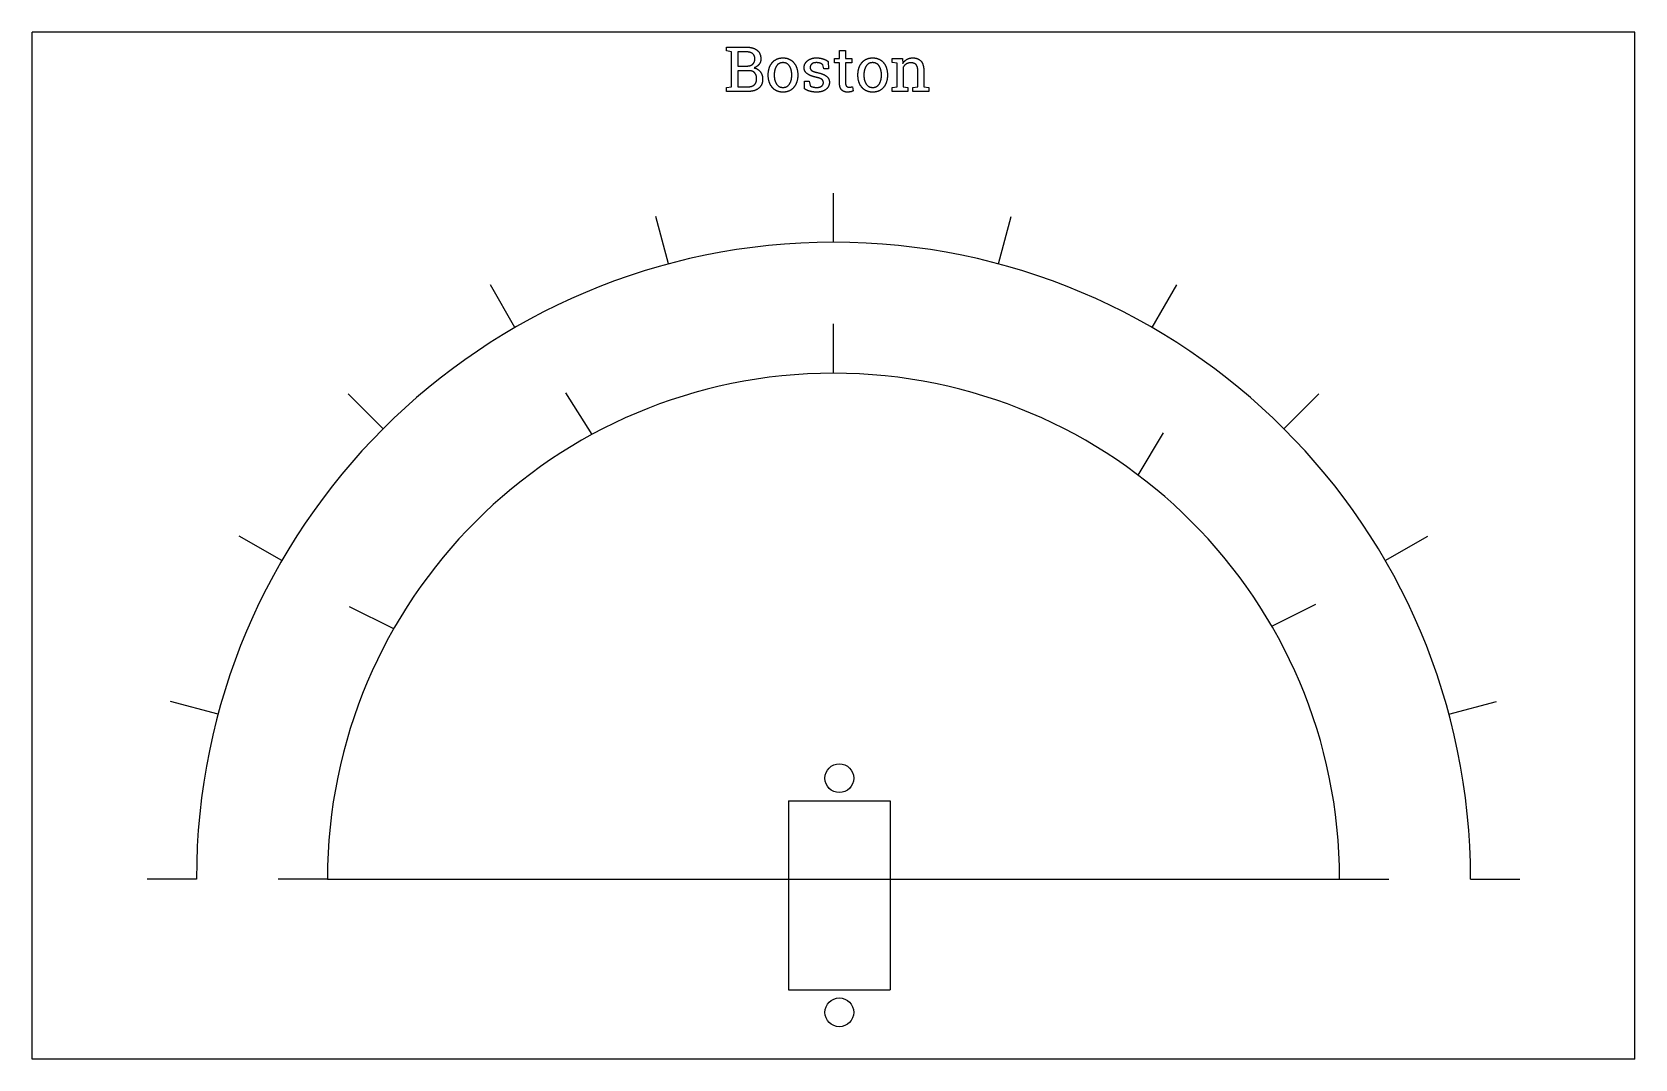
# Model space of a CAD drawing. Extents: x -74 to 121, y -71 to 54.
import ezdxf

# ---------------------------------------------------------------- set-up
doc = ezdxf.new("R2010")
doc.units = 0
doc.layers.add('MODELSKETCH_VISIBLE', color=7, linetype='CONTINUOUS')

msp = doc.modelspace()

# ---------------------------------------------------------------- linework, layer by layer
at = {"layer": 'MODELSKETCH_VISIBLE'}
for p, q in [((120.56, 53.94), (-74.44, 53.94)), ((-74.44, -71.06), (-74.44, 53.94)), ((120.56, -71.06), (120.56, 53.94)), ((10.06, 52.11), (10.66, 52.11)), ((10.06, 51.64), (10.06, 52.11)), ((10.66, 51.53), (10.06, 51.64)), ((10.66, 52.11), (12.43, 52.11)), ((10.66, 47.28), (10.66, 51.53)), ((11.4, 51.53), (11.4, 49.81)), ((12.43, 51.53), (11.4, 51.53)), ((23.16, 50.18), (23.16, 50.72)), ((23.16, 50.72), (23.79, 50.72)), ((23.79, 50.72), (23.79, 51.69)), ((23.79, 51.69), (24.52, 51.69)), ((24.52, 51.69), (24.52, 50.72)), ((24.52, 50.72), (25.28, 50.72)), ((25.28, 50.72), (25.28, 50.18)), ((30.18, 50.25), (30.18, 50.72)), ((30.18, 50.72), (31.44, 50.72)), ((31.44, 50.72), (31.49, 50.13)), ((11.4, 49.81), (12.61, 49.81)), ((12.77, 49.24), (11.4, 49.24)), ((11.4, 49.24), (11.4, 47.28)), ((15.12, 48.67), (15.12, 48.75)), ((15.85, 48.75), (15.85, 48.67)), ((17.98, 48.67), (17.98, 48.75)), ((18.71, 48.75), (18.71, 48.67)), ((21.9, 49.46), (21.78, 49.94)), ((22.45, 49.46), (21.9, 49.46)), ((22.41, 50.35), (22.45, 49.46)), ((23.79, 50.18), (23.16, 50.18)), ((23.79, 47.74), (23.79, 50.18)), ((25.28, 50.18), (24.52, 50.18)), ((24.52, 50.18), (24.52, 47.74)), ((26.03, 48.67), (26.03, 48.75)), ((26.76, 48.75), (26.76, 48.67)), ((28.89, 48.67), (28.89, 48.75)), ((29.62, 48.75), (29.62, 48.67)), ((30.79, 50.15), (30.18, 50.25)), ((30.79, 47.28), (30.79, 50.15)), ((31.52, 49.64), (31.52, 47.28)), ((33.31, 47.28), (33.31, 49.23)), ((34.04, 49.24), (34.04, 47.28)), ((10.06, 47.18), (10.66, 47.28)), ((10.06, 46.71), (10.06, 47.18)), ((11.4, 47.28), (12.66, 47.28)), ((19.53, 47.04), (19.53, 47.96)), ((19.53, 47.96), (20.08, 47.96)), ((20.08, 47.96), (20.22, 47.42)), ((25.37, 47.28), (25.47, 46.79)), ((30.18, 47.18), (30.79, 47.28)), ((30.18, 46.71), (30.18, 47.18)), ((31.52, 47.28), (32.12, 47.18)), ((32.12, 47.18), (32.12, 46.71)), ((32.71, 47.18), (33.31, 47.28)), ((32.71, 46.71), (32.71, 47.18)), ((34.04, 47.28), (34.65, 47.18)), ((34.65, 47.18), (34.65, 46.71)), ((12.66, 46.71), (10.06, 46.71)), ((32.12, 46.71), (30.18, 46.71)), ((34.65, 46.71), (32.71, 46.71)), ((23.06, 28.35), (23.06, 34.35)), ((3, 25.71), (1.45, 31.5)), ((43.12, 25.71), (44.67, 31.5)), ((-15.69, 17.97), (-18.69, 23.16)), ((61.81, 17.97), (64.81, 23.16)), ((23.06, 12.41), (23.06, 18.41)), ((-31.74, 5.65), (-35.99, 9.89)), ((-6.29, 4.96), (-9.51, 10.02)), ((77.86, 5.65), (82.1, 9.89)), ((60.12, 0), (63.21, 5.14)), ((-44.06, -10.4), (-49.26, -7.4)), ((90.17, -10.4), (95.37, -7.4)), ((-30.45, -18.71), (-35.82, -16.03)), ((76.38, -18.39), (81.74, -15.7)), ((-51.8, -29.09), (-57.6, -27.54)), ((97.92, -29.09), (103.71, -27.54)), ((17.57, -39.63), (17.57, -62.63)), ((17.57, -39.63), (29.97, -39.63)), ((29.97, -39.63), (29.97, -62.63)), ((-54.44, -49.15), (-60.44, -49.15)), ((-38.5, -49.15), (-44.5, -49.15)), ((-38.5, -49.15), (84.62, -49.15)), ((84.62, -49.15), (90.62, -49.15)), ((100.56, -49.15), (106.56, -49.15)), ((17.57, -62.63), (29.97, -62.63)), ((120.56, -71.06), (-74.44, -71.06))]:
    msp.add_line(p, q, dxfattribs=at)
for centre in [(23.77, -36.88), (23.77, -65.38)]:
    msp.add_circle(centre, 1.75, dxfattribs=at)
for radius in [77.5, 61.56]:
    msp.add_arc((23.06, -49.15), radius, 0, 180, dxfattribs=at)
for points in [[(12.43, 52.11), (13.27, 52.11), (13.75, 51.74)], [(13.22, 51.32), (12.94, 51.53), (12.43, 51.53)], [(13.49, 50.66), (13.49, 51.1), (13.22, 51.32)], [(13.75, 51.74), (14.22, 51.38), (14.22, 50.65)], [(15.6, 50.22), (16.08, 50.8), (16.91, 50.8)], [(16.91, 50.8), (17.74, 50.8), (18.22, 50.22)], [(19.9, 50.45), (20.32, 50.8), (20.98, 50.8)], [(20.98, 50.8), (21.44, 50.8), (21.8, 50.68)], [(26.51, 50.22), (27, 50.8), (27.82, 50.8)], [(27.82, 50.8), (28.65, 50.8), (29.14, 50.22)], [(31.99, 50.62), (32.29, 50.8), (32.68, 50.8)], [(32.68, 50.8), (33.33, 50.8), (33.69, 50.42)], [(12.61, 49.81), (13.01, 49.82), (13.25, 50.05)], [(13.48, 48.97), (13.24, 49.24), (12.77, 49.24)], [(13.25, 50.05), (13.49, 50.27), (13.49, 50.66)], [(14, 50.01), (13.77, 49.72), (13.39, 49.58)], [(13.39, 49.58), (13.88, 49.48), (14.16, 49.11)], [(13.71, 48.23), (13.71, 48.7), (13.48, 48.97)], [(14.22, 50.65), (14.22, 50.29), (14, 50.01)], [(14.16, 49.11), (14.44, 48.73), (14.44, 48.23)], [(15.12, 48.75), (15.12, 49.64), (15.6, 50.22)], [(16.12, 49.8), (15.85, 49.38), (15.85, 48.75)], [(16.91, 50.22), (16.38, 50.22), (16.12, 49.8)], [(17.71, 49.8), (17.43, 50.22), (16.91, 50.22)], [(17.98, 48.75), (17.98, 49.38), (17.71, 49.8)], [(18.22, 50.22), (18.71, 49.65), (18.71, 48.75)], [(19.48, 49.62), (19.48, 50.11), (19.9, 50.45)], [(19.85, 48.88), (19.48, 49.15), (19.48, 49.62)], [(20.95, 48.44), (20.22, 48.6), (19.85, 48.88)], [(20.41, 50.05), (20.22, 49.88), (20.22, 49.64)], [(20.22, 49.64), (20.22, 49.4), (20.38, 49.27)], [(20.38, 49.27), (20.55, 49.13), (21.06, 49.02)], [(20.98, 50.22), (20.59, 50.22), (20.41, 50.05)], [(21.44, 50.15), (21.24, 50.22), (20.98, 50.22)], [(21.06, 49.02), (21.82, 48.86), (22.19, 48.58)], [(21.78, 49.94), (21.64, 50.07), (21.44, 50.15)], [(21.8, 50.68), (22.17, 50.56), (22.41, 50.35)], [(26.03, 48.75), (26.03, 49.64), (26.51, 50.22)], [(27.03, 49.8), (26.76, 49.38), (26.76, 48.75)], [(27.82, 50.22), (27.3, 50.22), (27.03, 49.8)], [(28.62, 49.8), (28.35, 50.22), (27.82, 50.22)], [(28.89, 48.75), (28.89, 49.38), (28.62, 49.8)], [(29.14, 50.22), (29.62, 49.65), (29.62, 48.75)], [(31.49, 50.13), (31.69, 50.44), (31.99, 50.62)], [(31.9, 50.05), (31.66, 49.9), (31.52, 49.64)], [(32.46, 50.2), (32.15, 50.2), (31.9, 50.05)], [(33.1, 49.98), (32.89, 50.2), (32.46, 50.2)], [(33.31, 49.23), (33.31, 49.76), (33.1, 49.98)], [(33.69, 50.42), (34.04, 50.04), (34.04, 49.24)], [(12.66, 47.28), (13.16, 47.28), (13.43, 47.53)], [(13.96, 47.1), (13.48, 46.71), (12.66, 46.71)], [(13.43, 47.53), (13.71, 47.77), (13.71, 48.23)], [(14.44, 48.23), (14.44, 47.49), (13.96, 47.1)], [(15.6, 47.21), (15.12, 47.78), (15.12, 48.67)], [(16.92, 46.63), (16.08, 46.63), (15.6, 47.21)], [(15.85, 48.67), (15.85, 48.03), (16.12, 47.62)], [(16.12, 47.62), (16.39, 47.2), (16.92, 47.2)], [(16.92, 47.2), (17.43, 47.2), (17.71, 47.62)], [(18.22, 47.2), (17.74, 46.63), (16.92, 46.63)], [(17.71, 47.62), (17.98, 48.03), (17.98, 48.67)], [(18.71, 48.67), (18.71, 47.77), (18.22, 47.2)], [(20.18, 46.74), (19.82, 46.84), (19.53, 47.04)], [(20.22, 47.42), (20.34, 47.31), (20.56, 47.26)], [(20.56, 47.26), (20.78, 47.2), (21, 47.2)], [(21.65, 48.17), (21.47, 48.33), (20.95, 48.44)], [(21, 47.2), (21.39, 47.2), (21.61, 47.36)], [(22.13, 46.96), (21.7, 46.63), (21, 46.63)], [(21.61, 47.36), (21.83, 47.52), (21.83, 47.77)], [(21.83, 47.77), (21.83, 48.02), (21.65, 48.17)], [(22.56, 47.83), (22.56, 47.29), (22.13, 46.96)], [(22.19, 48.58), (22.56, 48.3), (22.56, 47.83)], [(24.05, 46.9), (23.79, 47.17), (23.79, 47.74)], [(24.76, 46.63), (24.32, 46.63), (24.05, 46.9)], [(24.52, 47.74), (24.52, 47.46), (24.64, 47.35)], [(24.64, 47.35), (24.76, 47.23), (24.95, 47.23)], [(24.95, 47.23), (25.05, 47.23), (25.17, 47.25)], [(25.17, 47.25), (25.29, 47.27), (25.37, 47.28)], [(26.51, 47.21), (26.03, 47.78), (26.03, 48.67)], [(27.83, 46.63), (27, 46.63), (26.51, 47.21)], [(26.76, 48.67), (26.76, 48.03), (27.03, 47.62)], [(27.03, 47.62), (27.3, 47.2), (27.83, 47.2)], [(27.83, 47.2), (28.35, 47.2), (28.62, 47.62)], [(29.14, 47.2), (28.66, 46.63), (27.83, 46.63)], [(28.62, 47.62), (28.89, 48.03), (28.89, 48.67)], [(29.62, 48.67), (29.62, 47.77), (29.14, 47.2)], [(21, 46.63), (20.55, 46.63), (20.18, 46.74)], [(25.16, 46.67), (24.96, 46.63), (24.76, 46.63)], [(25.47, 46.79), (25.36, 46.72), (25.16, 46.67)]]:
    msp.add_open_spline(points, degree=2, dxfattribs=at)

doc.saveas('drawing.dxf')
